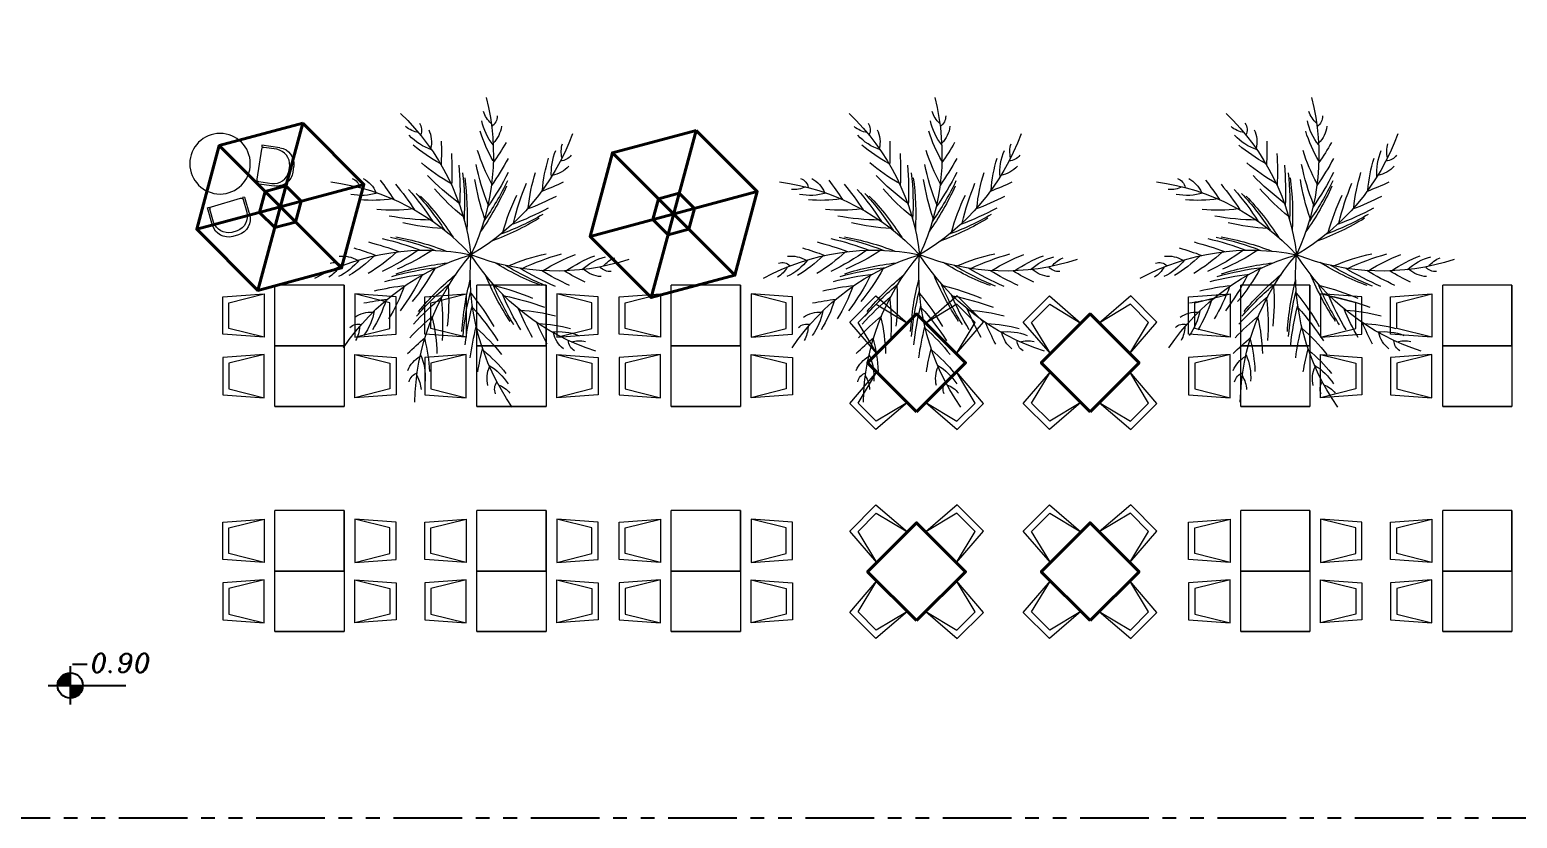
# Model space of a CAD drawing. Header units: millimetres. Extents: x 38967 to 51721, y 49836 to 53207.
# Drawn here: x 48681 to 50401, y 49836 to 50747 of the extents above; entities that cross this region are included whole.
import ezdxf

# ---------------------------------------------------------------- set-up
doc = ezdxf.new("R2010")
doc.units = ezdxf.units.MM
doc.header["$LTSCALE"] = 5
doc.linetypes.add('PHANTOM2', pattern=[31.75, 15.875, -3.175, 3.175, -3.175, 3.175, -3.175])
for name, color, linetype, lineweight in [('0_agac', 99, 'Continuous', 0), ('A740G', 131, 'Continuous', 20), ('Zf_', 1, 'Continuous', 40), ('zf_tefris', 84, 'Continuous', 5)]:
    doc.layers.add(name, color=color, linetype=linetype, lineweight=lineweight)
doc.layers.add('ax', color=1, linetype='PHANTOM2')
doc.styles.add('ITALIC', font='italic.shx')

# ---------------------------------------------------------------- blocks, each defined once
blk = doc.blocks.new('ymasa')
for p, q in [((92457.2, 422478.7), (92460.8, 422484.3)), ((92487.1, 422490.1), (92504.8, 422478.8)), ((92503.5, 422476.8), (92501.5, 422478.1)), ((92504.8, 422478.8), (92503.5, 422476.8)), ((92480.6, 422441.1), (92463, 422452.4)), ((92481.9, 422443.1), (92479.9, 422444.4)), ((92480.6, 422441.1), (92481.9, 422443.1)), ((92480.6, 422420.2), (92463, 422408.9)), ((92481.9, 422418.2), (92479.9, 422416.9)), ((92480.6, 422420.2), (92481.9, 422418.2)), ((92457.2, 422382.6), (92460.8, 422377)), ((92487.1, 422371.2), (92504.8, 422382.6)), ((92503.5, 422384.6), (92501.5, 422383.3)), ((92504.8, 422382.6), (92503.5, 422384.6))]:
    blk.add_line(p, q)
for points in [[(92467.1, 422452.6, -0.377987), (92461.2, 422476.1), (92464.8, 422481.7, -0.377987), (92488.6, 422486.3)], [(92488.6, 422486.3), (92501.5, 422478.1, -0.414214), (92502.2, 422474.8), (92483.2, 422445.1, -0.414214), (92479.9, 422444.4), (92467.1, 422452.6)], [(92488.6, 422375), (92501.5, 422383.3, 0.414214), (92502.2, 422386.6), (92483.2, 422416.2, 0.414214), (92479.9, 422416.9), (92467.1, 422408.7)], [(92467.1, 422408.7, 0.377987), (92461.2, 422385.2), (92464.8, 422379.6, 0.377987), (92488.6, 422375)]]:
    blk.add_lwpolyline(points, format="xyb")
blk.add_circle((92527.2, 422430.7), 35)
for centre, start, end in [((92476.9, 422474), 57.3441, 147.3441), ((92473.3, 422468.4), 147.3441, 237.3441), ((92473.3, 422392.9), 122.6559, 212.6559), ((92476.9, 422387.3), 212.6559, 302.6559)]:
    blk.add_arc(centre, 19, start, end)
blk = doc.blocks.new('palmiye')
at = {"layer": '0_agac'}
for centre, radius, start, end in [((653.5, 117), 678, 161.8706, 201.5936), ((8.8, 272.9), 35.1, 173.7791, 233.0395), ((-60.8, 316.9), 80.8, 308.4321, 338.3515), ((386.5, 439.9), 678, 197.8706, 237.5936), ((42.7, 251.4), 83.5, 182.879, 221.5346), ((-377.5, 382.8), 426.3, 326.0526, 338.8318), ((-141.1, 302.1), 163.9, 317.4391, 345.0127), ((-308.9, 181.7), 80.8, 344.4321, 14.3515), ((-365.2, 122.6), 163.9, 353.4391, 21.0127), ((660.7, 553.7), 800.1, 206.1883, 211.1386), ((-226.8, 187.1), 35.1, 209.7791, 269.0395), ((-186.7, 189.6), 83.5, 218.879, 257.5346), ((-603.9, 48.9), 426.3, 2.0526, 14.8318), ((661.2, 487.5), 800.1, 204.5673, 211.2107), ((-463.1, 358.1), 521.1, 327.5529, 339.111), ((-651.8, 317.4), 702.2, 334.6755, 344.6307), ((609.6, -472.6), 678, 110.1725, 149.8955), ((956.8, -207.5), 800.1, 154.4902, 159.4404), ((336.6, 90.1), 83.5, 131.1808, 169.8364), ((332.4, 130), 35.1, 122.081, 181.3414), ((323.8, 211.9), 80.8, 256.734, 286.6534), ((135.6, 797.4), 800.1, 242.1883, 247.1386), ((-658.6, -21.4), 521.1, 3.5529, 15.111), ((667.6, 426), 800.1, 202.9483, 211.3077), ((675, 384.9), 800.1, 201.6825, 211.4019), ((-603, 227.4), 644.4, 337.0347, 347.4268), ((860.8, -292.1), 800.1, 151.2501, 159.6096), ((905.2, -249), 800.1, 152.8691, 159.5126), ((179.2, 501.3), 426.3, 274.3545, 287.1337), ((262.4, 265.8), 163.9, 265.741, 293.3146), ((174.9, 744.1), 800.1, 240.5673, 247.2107), ((-787.3, -165.2), 702.2, 10.6755, 20.6307), ((-695, -209.3), 644.4, 13.0347, 23.4268), ((682.2, 354.6), 800.1, 200.5186, 211.4981), ((813.8, -347.8), 800.1, 148.8205, 159.8), ((833.2, -323.4), 800.1, 149.9844, 159.7037), ((106.8, 553.1), 521.1, 275.8548, 287.4128), ((216.2, 698.1), 800.1, 238.9483, 247.3077), ((-82.5, 581.9), 644.4, 285.3366, 295.7287), ((-42.1, 676), 702.2, 282.9774, 292.9325), ((-32.3, 543.2), 678, 234.9681, 274.6912), ((-431.3, -82.2), 80.8, 21.5297, 51.4491), ((-440.5, -163.3), 163.9, 30.5366, 58.1102), ((-586.4, -366), 426.3, 39.1502, 51.9294), ((-587.6, -455.1), 521.1, 40.6505, 52.2085), ((246.3, 669.2), 800.1, 237.6825, 247.4019), ((270, 648.9), 800.1, 236.5186, 247.4981), ((552.8, -757.8), 800.1, 114.3202, 125.2997), ((582.7, -748.6), 800.1, 115.4841, 125.2035), ((623.1, -738.5), 800.1, 116.7498, 125.1093), ((684.1, -728.1), 800.1, 118.3688, 125.0123), ((750.1, -723.2), 800.1, 119.9899, 124.9402), ((-368.9, -28.4), 35.1, 246.8767, 306.1371), ((-338.5, -2.2), 83.5, 255.9765, 294.6321), ((-603.6, -647.5), 702.2, 47.7731, 57.7282), ((-503.3, -626.9), 644.4, 50.1322, 60.5244), ((313.9, -745), 678, 75.6722, 115.3952), ((427.3, 570.7), 702.2, 248.4771, 258.4323), ((480.4, 385.1), 521.1, 241.3545, 252.9126), ((510.8, 301.4), 426.3, 239.8542, 252.6334), ((445.9, 60.2), 163.9, 231.2407, 258.8143), ((407.5, -126.6), 83.5, 96.6805, 135.3361), ((426.7, -91.3), 35.1, 87.5807, 146.8411), ((466, -19), 80.8, 222.2337, 252.1531), ((-448.1, 677), 800.1, 279.2858, 284.2361), ((-384.6, 658.3), 800.1, 277.6648, 284.3082), ((-323.9, 646.5), 800.1, 276.0458, 284.4052), ((340.8, 516.1), 644.4, 250.8363, 261.2284), ((-418.9, 381.5), 678, 270.9681, 310.6912), ((-627.8, 57.1), 678, 304.0339, 343.7569), ((-282.4, 641.6), 800.1, 274.7801, 284.4994), ((-251.3, 639.7), 800.1, 273.6161, 284.5957), ((-641.6, -266), 678, 331.6319, 11.355), ((-55.3, -805.9), 678, 43.6319, 83.355), ((-436.2, -631.2), 678, 7.6319, 47.355), ((140.4, -943.6), 800.1, 82.2799, 93.2595), ((170.6, -951.6), 800.1, 83.4439, 93.1632), ((636.5, 248.8), 644.4, 218.796, 229.1882), ((210.3, -964.5), 800.1, 84.7096, 93.069), ((738.8, 249.2), 702.2, 216.4368, 226.392), ((-181.2, -917.5), 702.2, 83.7731, 93.7282), ((-112.1, -841.9), 644.4, 86.1322, 96.5244), ((-715.5, 293.7), 800.1, 312.0458, 320.4052), ((-679.1, 314.2), 800.1, 310.7801, 320.4994), ((-652.8, 330.9), 800.1, 309.6161, 320.5957), ((-796.1, -112.9), 800.1, 342.6819, 353.6614), ((-712, -494.7), 800.1, 10.2799, 21.2595), ((-358.7, -857.6), 800.1, 46.2799, 57.2595), ((-339, -881.8), 800.1, 47.4439, 57.1632), ((743.4, -184.6), 644.4, 182.796, 193.1882), ((267.4, -988), 800.1, 86.3286, 92.972), ((685.4, 63.7), 521.1, 209.3143, 220.8723), ((-332.8, -679.7), 426.3, 75.1502, 87.9294), ((-281.4, -752.5), 521.1, 76.6505, 88.2085), ((-771.5, 267.6), 800.1, 313.6648, 320.3082), ((296.8, -800.8), 644.4, 119.198, 129.5901), ((-809.1, -141.3), 800.1, 343.8458, 353.5652), ((575.3, -598), 644.4, 146.796, 157.1882), ((-710.3, -525.9), 800.1, 11.4439, 21.1632), ((-314.5, -915.6), 800.1, 48.7096, 57.069), ((826.5, -244.4), 702.2, 180.4368, 190.392), ((326, -1018.9), 800.1, 87.9496, 92.8999), ((666.7, -23.4), 426.3, 207.814, 220.5932), ((483.8, -193.5), 163.9, 199.2004, 226.774), ((352.1, -331.4), 83.5, 64.6403, 103.2959), ((-374.1, -358.9), 80.8, 57.5297, 87.4491), ((-355.3, -278.7), 35.1, 282.8767, 342.1371), ((-333.9, -429.9), 163.9, 66.5366, 94.1102), ((-346.1, -239.7), 83.5, 291.9765, 330.6321), ((-833.9, 245.5), 800.1, 315.2858, 320.2361), ((280.2, -901.8), 702.2, 116.8388, 126.794), ((-828.4, -178.3), 800.1, 345.1116, 353.471), ((607.3, -695.2), 702.2, 144.4368, 154.392), ((-710.3, -567.6), 800.1, 12.7096, 21.069), ((674.2, -363.1), 521.1, 173.3143, 184.8723), ((-282.1, -968.2), 800.1, 50.3286, 56.972), ((387.1, -311.7), 35.1, 55.5404, 114.8009), ((458.8, -271.2), 80.8, 190.1934, 220.1128), ((106.2, -818.2), 521.1, 109.7162, 121.2743), ((-861.1, -230.7), 800.1, 346.7306, 353.374), ((-715, -629.2), 800.1, 14.3286, 20.972), ((23.4, -785.3), 426.3, 108.2159, 120.9952), ((-901.4, -283.4), 800.1, 348.3516, 353.3019), ((414.4, -701.7), 521.1, 137.3143, 148.8723), ((608, -422.5), 426.3, 171.814, 184.5932), ((-252.8, -1027.7), 800.1, 51.9496, 56.8999), ((-113.8, -576.5), 163.9, 99.6024, 127.176), ((-227.8, -423.8), 83.5, 325.0423, 3.6979), ((325.8, -710.9), 426.3, 135.814, 148.5932), ((-726.3, -694.5), 800.1, 15.9496, 20.8999), ((360, -452.6), 163.9, 163.2004, 190.774), ((172.4, -486.8), 83.5, 28.6403, 67.2959), ((-186.2, -538.9), 80.8, 90.5954, 120.5148), ((-214.2, -461.5), 35.1, 315.9424, 15.2029), ((107.5, -589.4), 163.9, 127.2004, 154.774), ((-64.4, -506.9), 83.5, 352.6403, 31.2959), ((294, -500.8), 80.8, 154.1934, 184.1128), ((212.2, -491.4), 35.1, 19.5404, 78.8009), ((25.8, -589.7), 80.8, 118.1934, 148.1128), ((-34.8, -534), 35.1, 343.5404, 42.8009)]:
    blk.add_arc(centre, radius, start, end, dxfattribs=at)
blk = doc.blocks.new('wetwetewy')
for points in [[(-174214.2, 40392), (-174199.6, 40392), (-174199.6, 40406.6, 0.414214)], [(-174185, 40392), (-174199.6, 40392), (-174199.6, 40377.5, 0.414214)]]:
    blk.add_hatch(color=256).paths.add_polyline_path(points)
for p, q in [((-174199.6, 40414.2), (-174199.6, 40369.9)), ((-174225, 40392), (-174135.2, 40392))]:
    blk.add_line(p, q)
blk.add_circle((-174199.6, 40392), 14.6)
at = {"layer": 'A740G', "style": 'ITALIC'}
blk.add_text('-0.90', height=22, dxfattribs=at).set_placement((-174200.8, 40407))

msp = doc.modelspace()

# ---------------------------------------------------------------- linework, layer by layer
at = {"layer": 'ax'}
msp.add_lwpolyline([(45644.4, 52899.6), (51721.1, 52899.6), (51721.1, 49836.2), (45644.4, 49836.2)], close=True, dxfattribs=at)
at = {"layer": 'Zf_'}
for p, q in [((48945.1, 50446.1, 0), (48996.9, 50639.3, 0)), ((49399.8, 50437.8, 0), (49451.5, 50630.9, 0)), ((48900.3, 50613.4, 0), (49041.7, 50472, 0)), ((49354.9, 50605.1, 0), (49496.4, 50463.6, 0)), ((48874.4, 50516.8, 0), (49067.6, 50568.6, 0)), ((49329.1, 50508.5, 0), (49522.2, 50560.2, 0)), ((49763, 50362.5, 0), (49706.4, 50419, 0)), ((49963.5, 50362.5, 0), (49906.9, 50419, 0)), ((49706.4, 50305.9, 0), (49763, 50362.5, 0)), ((49906.9, 50305.9, 0), (49963.5, 50362.5, 0)), ((49763, 50121, 0), (49706.4, 50177.6, 0)), ((49963.5, 50121, 0), (49906.9, 50177.6, 0)), ((49706.4, 50064.5, 0), (49763, 50121, 0)), ((49906.9, 50064.5, 0), (49963.5, 50121, 0))]:
    msp.add_line(p, q, dxfattribs=at)
at = {"layer": 'Zf_', "elevation": 0}
for points in [[(48996.9, 50639.3), (48900.3, 50613.4), (48874.4, 50516.8), (48945.1, 50446.1), (49041.7, 50472), (49067.6, 50568.6), (48996.9, 50639.3)], [(49451.5, 50630.9), (49354.9, 50605.1), (49329.1, 50508.5), (49399.8, 50437.8), (49496.4, 50463.6), (49522.2, 50560.2), (49451.5, 50630.9)]]:
    msp.add_lwpolyline(points, dxfattribs=at)
for points in [[(48977.5, 50566.8), (48953.4, 50560.3), (48946.9, 50536.2), (48964.5, 50518.6), (48988.6, 50525), (48995.1, 50549.1)], [(49432.1, 50558.5), (49408, 50552), (49401.6, 50527.9), (49419.2, 50510.3), (49443.3, 50516.7), (49449.7, 50540.8)], [(49706.4, 50305.9), (49649.8, 50362.5), (49706.4, 50419), (49763, 50362.5)], [(49906.9, 50305.9), (49850.4, 50362.5), (49906.9, 50419), (49963.5, 50362.5)], [(49706.4, 50064.5), (49649.8, 50121), (49706.4, 50177.6), (49763, 50121)], [(49906.9, 50064.5), (49850.4, 50121), (49906.9, 50177.6), (49963.5, 50121)]]:
    msp.add_lwpolyline(points, close=True, dxfattribs=at)
at = {"layer": 'zf_tefris'}
for p, q in [((48964.6, 50382.1, 0), (48964.6, 50452.1, 0)), ((49044.6, 50452.1, 0), (48964.6, 50452.1, 0)), ((49044.6, 50452.1, 0), (49044.6, 50382.1, 0)), ((49044.6, 50382.1, 0), (49044.6, 50452.1, 0)), ((49198.1, 50382.1, 0), (49198.1, 50452.1, 0)), ((49278.1, 50452.1, 0), (49198.1, 50452.1, 0)), ((49278.1, 50452.1, 0), (49278.1, 50382.1, 0)), ((49278.1, 50382.1, 0), (49278.1, 50452.1, 0)), ((49422.8, 50382.1, 0), (49422.8, 50452.1, 0)), ((49502.8, 50452.1, 0), (49422.8, 50452.1, 0)), ((49502.8, 50452.1, 0), (49502.8, 50382.1, 0)), ((49502.8, 50382.1, 0), (49502.8, 50452.1, 0)), ((50081, 50382.1, 0), (50081, 50452.1, 0)), ((50161, 50452.1, 0), (50081, 50452.1, 0)), ((50161, 50452.1, 0), (50161, 50382.1, 0)), ((50161, 50382.1, 0), (50161, 50452.1, 0)), ((50314.5, 50382.1, 0), (50314.5, 50452.1, 0)), ((50394.5, 50452.1, 0), (50314.5, 50452.1, 0)), ((50394.5, 50452.1, 0), (50394.5, 50382.1, 0)), ((50394.5, 50382.1, 0), (50394.5, 50452.1, 0)), ((49044.6, 50382.1, 0), (48964.6, 50382.1, 0)), ((48964.6, 50382.1, 0), (49044.6, 50382.1, 0)), ((48964.6, 50312.1, 0), (48964.6, 50382.1, 0)), ((49044.6, 50382.1, 0), (49044.6, 50312.1, 0)), ((49278.1, 50382.1, 0), (49198.1, 50382.1, 0)), ((49198.1, 50382.1, 0), (49278.1, 50382.1, 0)), ((49198.1, 50312.1, 0), (49198.1, 50382.1, 0)), ((49278.1, 50382.1, 0), (49278.1, 50312.1, 0)), ((49502.8, 50382.1, 0), (49422.8, 50382.1, 0)), ((49422.8, 50382.1, 0), (49502.8, 50382.1, 0)), ((49422.8, 50312.1, 0), (49422.8, 50382.1, 0)), ((49502.8, 50382.1, 0), (49502.8, 50312.1, 0)), ((50161, 50382.1, 0), (50081, 50382.1, 0)), ((50081, 50382.1, 0), (50161, 50382.1, 0)), ((50081, 50312.1, 0), (50081, 50382.1, 0)), ((50161, 50382.1, 0), (50161, 50312.1, 0)), ((50394.5, 50382.1, 0), (50314.5, 50382.1, 0)), ((50314.5, 50382.1, 0), (50394.5, 50382.1, 0)), ((50314.5, 50312.1, 0), (50314.5, 50382.1, 0)), ((50394.5, 50382.1, 0), (50394.5, 50312.1, 0)), ((48964.6, 50312.1, 0), (49044.6, 50312.1, 0)), ((49044.6, 50312.1, 0), (48964.6, 50312.1, 0)), ((49044.6, 50312.1, 0), (48964.6, 50312.1, 0)), ((48964.6, 50312.1, 0), (49044.6, 50312.1, 0)), ((49198.1, 50312.1, 0), (49278.1, 50312.1, 0)), ((49278.1, 50312.1, 0), (49198.1, 50312.1, 0)), ((49278.1, 50312.1, 0), (49198.1, 50312.1, 0)), ((49198.1, 50312.1, 0), (49278.1, 50312.1, 0)), ((49422.8, 50312.1, 0), (49502.8, 50312.1, 0)), ((49502.8, 50312.1, 0), (49422.8, 50312.1, 0)), ((49502.8, 50312.1, 0), (49422.8, 50312.1, 0)), ((49422.8, 50312.1, 0), (49502.8, 50312.1, 0)), ((50081, 50312.1, 0), (50161, 50312.1, 0)), ((50161, 50312.1, 0), (50081, 50312.1, 0)), ((50161, 50312.1, 0), (50081, 50312.1, 0)), ((50081, 50312.1, 0), (50161, 50312.1, 0)), ((50314.5, 50312.1, 0), (50394.5, 50312.1, 0)), ((50394.5, 50312.1, 0), (50314.5, 50312.1, 0)), ((50394.5, 50312.1, 0), (50314.5, 50312.1, 0)), ((50314.5, 50312.1, 0), (50394.5, 50312.1, 0)), ((48964.6, 50121.8, 0), (48964.6, 50191.8, 0)), ((49044.6, 50191.8, 0), (48964.6, 50191.8, 0)), ((49044.6, 50191.8, 0), (49044.6, 50121.8, 0)), ((49044.6, 50121.8, 0), (49044.6, 50191.8, 0)), ((49198.1, 50121.8, 0), (49198.1, 50191.8, 0)), ((49278.1, 50191.8, 0), (49198.1, 50191.8, 0)), ((49278.1, 50191.8, 0), (49278.1, 50121.8, 0)), ((49278.1, 50121.8, 0), (49278.1, 50191.8, 0)), ((49422.8, 50121.8, 0), (49422.8, 50191.8, 0)), ((49502.8, 50191.8, 0), (49422.8, 50191.8, 0)), ((49502.8, 50191.8, 0), (49502.8, 50121.8, 0)), ((49502.8, 50121.8, 0), (49502.8, 50191.8, 0)), ((50081, 50121.8, 0), (50081, 50191.8, 0)), ((50161, 50191.8, 0), (50081, 50191.8, 0)), ((50161, 50191.8, 0), (50161, 50121.8, 0)), ((50161, 50121.8, 0), (50161, 50191.8, 0)), ((50314.5, 50121.8, 0), (50314.5, 50191.8, 0)), ((50394.5, 50191.8, 0), (50314.5, 50191.8, 0)), ((50394.5, 50191.8, 0), (50394.5, 50121.8, 0)), ((50394.5, 50121.8, 0), (50394.5, 50191.8, 0)), ((49044.6, 50121.8, 0), (48964.6, 50121.8, 0)), ((48964.6, 50121.8, 0), (49044.6, 50121.8, 0)), ((48964.6, 50051.8, 0), (48964.6, 50121.8, 0)), ((49044.6, 50121.8, 0), (49044.6, 50051.8, 0)), ((49278.1, 50121.8, 0), (49198.1, 50121.8, 0)), ((49198.1, 50121.8, 0), (49278.1, 50121.8, 0)), ((49198.1, 50051.8, 0), (49198.1, 50121.8, 0)), ((49278.1, 50121.8, 0), (49278.1, 50051.8, 0)), ((49502.8, 50121.8, 0), (49422.8, 50121.8, 0)), ((49422.8, 50121.8, 0), (49502.8, 50121.8, 0)), ((49422.8, 50051.8, 0), (49422.8, 50121.8, 0)), ((49502.8, 50121.8, 0), (49502.8, 50051.8, 0)), ((50161, 50121.8, 0), (50081, 50121.8, 0)), ((50081, 50121.8, 0), (50161, 50121.8, 0)), ((50081, 50051.8, 0), (50081, 50121.8, 0)), ((50161, 50121.8, 0), (50161, 50051.8, 0)), ((50394.5, 50121.8, 0), (50314.5, 50121.8, 0)), ((50314.5, 50121.8, 0), (50394.5, 50121.8, 0)), ((50314.5, 50051.8, 0), (50314.5, 50121.8, 0)), ((50394.5, 50121.8, 0), (50394.5, 50051.8, 0)), ((48964.6, 50051.8, 0), (49044.6, 50051.8, 0)), ((49044.6, 50051.8, 0), (48964.6, 50051.8, 0)), ((49044.6, 50051.8, 0), (48964.6, 50051.8, 0)), ((48964.6, 50051.8, 0), (49044.6, 50051.8, 0)), ((49198.1, 50051.8, 0), (49278.1, 50051.8, 0)), ((49278.1, 50051.8, 0), (49198.1, 50051.8, 0)), ((49278.1, 50051.8, 0), (49198.1, 50051.8, 0)), ((49198.1, 50051.8, 0), (49278.1, 50051.8, 0)), ((49422.8, 50051.8, 0), (49502.8, 50051.8, 0)), ((49502.8, 50051.8, 0), (49422.8, 50051.8, 0)), ((49502.8, 50051.8, 0), (49422.8, 50051.8, 0)), ((49422.8, 50051.8, 0), (49502.8, 50051.8, 0)), ((50081, 50051.8, 0), (50161, 50051.8, 0)), ((50161, 50051.8, 0), (50081, 50051.8, 0)), ((50161, 50051.8, 0), (50081, 50051.8, 0)), ((50081, 50051.8, 0), (50161, 50051.8, 0)), ((50314.5, 50051.8, 0), (50394.5, 50051.8, 0)), ((50394.5, 50051.8, 0), (50314.5, 50051.8, 0)), ((50394.5, 50051.8, 0), (50314.5, 50051.8, 0)), ((50314.5, 50051.8, 0), (50394.5, 50051.8, 0))]:
    msp.add_line(p, q, dxfattribs=at)
at = {"layer": 'zf_tefris', "elevation": 0}
for points in [[(48904.4, 50395.6), (48904.4, 50438.5), (48952.3, 50442.1), (48952.3, 50392.1)], [(48911.6, 50402.2), (48911.6, 50431.9), (48952.3, 50442.1), (48952.3, 50392.1)], [(49104.8, 50395.6), (49104.8, 50438.5), (49057, 50442.1), (49057, 50392.1)], [(49097.7, 50402.2), (49097.7, 50431.9), (49057, 50442.1), (49057, 50392.1)], [(49137.9, 50395.6), (49137.9, 50438.5), (49185.7, 50442.1), (49185.7, 50392.1)], [(49145, 50402.2), (49145, 50431.9), (49185.7, 50442.1), (49185.7, 50392.1)], [(49338.3, 50395.6), (49338.3, 50438.5), (49290.4, 50442.1), (49290.4, 50392.1)], [(49331.1, 50402.2), (49331.1, 50431.9), (49290.4, 50442.1), (49290.4, 50392.1)], [(49362.6, 50395.6), (49362.6, 50438.5), (49410.4, 50442.1), (49410.4, 50392.1)], [(49369.7, 50402.2), (49369.7, 50431.9), (49410.4, 50442.1), (49410.4, 50392.1)], [(49563, 50395.6), (49563, 50438.5), (49515.1, 50442.1), (49515.1, 50392.1)], [(49555.8, 50402.2), (49555.8, 50431.9), (49515.1, 50442.1), (49515.1, 50392.1)], [(49629.1, 50409.5), (49659.4, 50439.8), (49695.8, 50408.4), (49660.4, 50373.1)], [(49638.8, 50409.1), (49659.8, 50430.1), (49695.8, 50408.4), (49660.4, 50373.1)], [(49783.7, 50409.5), (49753.4, 50439.8), (49717, 50408.4), (49752.4, 50373.1)], [(49774, 50409.1), (49753, 50430.1), (49717, 50408.4), (49752.4, 50373.1)], [(49829.7, 50409.5), (49860, 50439.8), (49896.3, 50408.4), (49861, 50373.1)], [(49839.4, 50409.1), (49860.4, 50430.1), (49896.3, 50408.4), (49861, 50373.1)], [(49984.2, 50409.5), (49953.9, 50439.8), (49917.5, 50408.4), (49952.9, 50373.1)], [(49974.5, 50409.1), (49953.5, 50430.1), (49917.5, 50408.4), (49952.9, 50373.1)], [(50020.8, 50395.6), (50020.8, 50438.5), (50068.7, 50442.1), (50068.7, 50392.1)], [(50028, 50402.2), (50028, 50431.9), (50068.7, 50442.1), (50068.7, 50392.1)], [(50221.2, 50395.6), (50221.2, 50438.5), (50173.4, 50442.1), (50173.4, 50392.1)], [(50214.1, 50402.2), (50214.1, 50431.9), (50173.4, 50442.1), (50173.4, 50392.1)], [(50254.3, 50395.6), (50254.3, 50438.5), (50302.1, 50442.1), (50302.1, 50392.1)], [(50261.4, 50402.2), (50261.4, 50431.9), (50302.1, 50442.1), (50302.1, 50392.1)], [(48904.4, 50368.5), (48904.4, 50325.6), (48952.3, 50322.1), (48952.3, 50372.1)], [(48911.6, 50361.9), (48911.6, 50332.2), (48952.3, 50322.1), (48952.3, 50372.1)], [(49104.8, 50368.5), (49104.8, 50325.6), (49057, 50322.1), (49057, 50372.1)], [(49097.7, 50361.9), (49097.7, 50332.2), (49057, 50322.1), (49057, 50372.1)], [(49137.9, 50368.5), (49137.9, 50325.6), (49185.7, 50322.1), (49185.7, 50372.1)], [(49145, 50361.9), (49145, 50332.2), (49185.7, 50322.1), (49185.7, 50372.1)], [(49338.3, 50368.5), (49338.3, 50325.6), (49290.4, 50322.1), (49290.4, 50372.1)], [(49331.1, 50361.9), (49331.1, 50332.2), (49290.4, 50322.1), (49290.4, 50372.1)], [(49362.6, 50368.5), (49362.6, 50325.6), (49410.4, 50322.1), (49410.4, 50372.1)], [(49369.7, 50361.9), (49369.7, 50332.2), (49410.4, 50322.1), (49410.4, 50372.1)], [(49563, 50368.5), (49563, 50325.6), (49515.1, 50322.1), (49515.1, 50372.1)], [(49555.8, 50361.9), (49555.8, 50332.2), (49515.1, 50322.1), (49515.1, 50372.1)], [(50020.8, 50368.5), (50020.8, 50325.6), (50068.7, 50322.1), (50068.7, 50372.1)], [(50028, 50361.9), (50028, 50332.2), (50068.7, 50322.1), (50068.7, 50372.1)], [(50221.2, 50368.5), (50221.2, 50325.6), (50173.4, 50322.1), (50173.4, 50372.1)], [(50214.1, 50361.9), (50214.1, 50332.2), (50173.4, 50322.1), (50173.4, 50372.1)], [(50254.3, 50368.5), (50254.3, 50325.6), (50302.1, 50322.1), (50302.1, 50372.1)], [(50261.4, 50361.9), (50261.4, 50332.2), (50302.1, 50322.1), (50302.1, 50372.1)], [(49659.4, 50285.2), (49629.1, 50315.5), (49660.4, 50351.9), (49695.8, 50316.5)], [(49659.8, 50294.9), (49638.8, 50315.9), (49660.4, 50351.9), (49695.8, 50316.5)], [(49753.4, 50285.2), (49783.7, 50315.5), (49752.4, 50351.9), (49717, 50316.5)], [(49753, 50294.9), (49774, 50315.9), (49752.4, 50351.9), (49717, 50316.5)], [(49860, 50285.2), (49829.7, 50315.5), (49861, 50351.9), (49896.3, 50316.5)], [(49860.4, 50294.9), (49839.4, 50315.9), (49861, 50351.9), (49896.3, 50316.5)], [(49953.9, 50285.2), (49984.2, 50315.5), (49952.9, 50351.9), (49917.5, 50316.5)], [(49953.5, 50294.9), (49974.5, 50315.9), (49952.9, 50351.9), (49917.5, 50316.5)], [(49629.1, 50168), (49659.4, 50198.3), (49695.8, 50167), (49660.4, 50131.6)], [(49638.8, 50167.6), (49659.8, 50188.6), (49695.8, 50167), (49660.4, 50131.6)], [(49783.7, 50168), (49753.4, 50198.3), (49717, 50167), (49752.4, 50131.6)], [(49774, 50167.6), (49753, 50188.6), (49717, 50167), (49752.4, 50131.6)], [(49829.7, 50168), (49860, 50198.3), (49896.3, 50167), (49861, 50131.6)], [(49839.4, 50167.6), (49860.4, 50188.6), (49896.3, 50167), (49861, 50131.6)], [(49984.2, 50168), (49953.9, 50198.3), (49917.5, 50167), (49952.9, 50131.6)], [(49974.5, 50167.6), (49953.5, 50188.6), (49917.5, 50167), (49952.9, 50131.6)], [(48904.4, 50135.3), (48904.4, 50178.2), (48952.3, 50181.8), (48952.3, 50131.8)], [(48911.6, 50141.9), (48911.6, 50171.6), (48952.3, 50181.8), (48952.3, 50131.8)], [(49104.8, 50135.3), (49104.8, 50178.2), (49057, 50181.8), (49057, 50131.8)], [(49097.7, 50141.9), (49097.7, 50171.6), (49057, 50181.8), (49057, 50131.8)], [(49137.9, 50135.3), (49137.9, 50178.2), (49185.7, 50181.8), (49185.7, 50131.8)], [(49145, 50141.9), (49145, 50171.6), (49185.7, 50181.8), (49185.7, 50131.8)], [(49338.3, 50135.3), (49338.3, 50178.2), (49290.4, 50181.8), (49290.4, 50131.8)], [(49331.1, 50141.9), (49331.1, 50171.6), (49290.4, 50181.8), (49290.4, 50131.8)], [(49362.6, 50135.3), (49362.6, 50178.2), (49410.4, 50181.8), (49410.4, 50131.8)], [(49369.7, 50141.9), (49369.7, 50171.6), (49410.4, 50181.8), (49410.4, 50131.8)], [(49563, 50135.3), (49563, 50178.2), (49515.1, 50181.8), (49515.1, 50131.8)], [(49555.8, 50141.9), (49555.8, 50171.6), (49515.1, 50181.8), (49515.1, 50131.8)], [(50020.8, 50135.3), (50020.8, 50178.2), (50068.7, 50181.8), (50068.7, 50131.8)], [(50028, 50141.9), (50028, 50171.6), (50068.7, 50181.8), (50068.7, 50131.8)], [(50221.2, 50135.3), (50221.2, 50178.2), (50173.4, 50181.8), (50173.4, 50131.8)], [(50214.1, 50141.9), (50214.1, 50171.6), (50173.4, 50181.8), (50173.4, 50131.8)], [(50254.3, 50135.3), (50254.3, 50178.2), (50302.1, 50181.8), (50302.1, 50131.8)], [(50261.4, 50141.9), (50261.4, 50171.6), (50302.1, 50181.8), (50302.1, 50131.8)], [(48904.4, 50108.2), (48904.4, 50065.3), (48952.3, 50061.8), (48952.3, 50111.8)], [(48911.6, 50101.6), (48911.6, 50071.9), (48952.3, 50061.8), (48952.3, 50111.8)], [(49104.8, 50108.2), (49104.8, 50065.3), (49057, 50061.8), (49057, 50111.8)], [(49097.7, 50101.6), (49097.7, 50071.9), (49057, 50061.8), (49057, 50111.8)], [(49137.9, 50108.2), (49137.9, 50065.3), (49185.7, 50061.8), (49185.7, 50111.8)], [(49145, 50101.6), (49145, 50071.9), (49185.7, 50061.8), (49185.7, 50111.8)], [(49338.3, 50108.2), (49338.3, 50065.3), (49290.4, 50061.8), (49290.4, 50111.8)], [(49331.1, 50101.6), (49331.1, 50071.9), (49290.4, 50061.8), (49290.4, 50111.8)], [(49362.6, 50108.2), (49362.6, 50065.3), (49410.4, 50061.8), (49410.4, 50111.8)], [(49369.7, 50101.6), (49369.7, 50071.9), (49410.4, 50061.8), (49410.4, 50111.8)], [(49563, 50108.2), (49563, 50065.3), (49515.1, 50061.8), (49515.1, 50111.8)], [(49555.8, 50101.6), (49555.8, 50071.9), (49515.1, 50061.8), (49515.1, 50111.8)], [(49659.4, 50043.8), (49629.1, 50074.1), (49660.4, 50110.4), (49695.8, 50075.1)], [(49659.8, 50053.5), (49638.8, 50074.5), (49660.4, 50110.4), (49695.8, 50075.1)], [(49753.4, 50043.8), (49783.7, 50074.1), (49752.4, 50110.4), (49717, 50075.1)], [(49753, 50053.5), (49774, 50074.5), (49752.4, 50110.4), (49717, 50075.1)], [(49860, 50043.8), (49829.7, 50074.1), (49861, 50110.4), (49896.3, 50075.1)], [(49860.4, 50053.5), (49839.4, 50074.5), (49861, 50110.4), (49896.3, 50075.1)], [(49953.9, 50043.8), (49984.2, 50074.1), (49952.9, 50110.4), (49917.5, 50075.1)], [(49953.5, 50053.5), (49974.5, 50074.5), (49952.9, 50110.4), (49917.5, 50075.1)], [(50020.8, 50108.2), (50020.8, 50065.3), (50068.7, 50061.8), (50068.7, 50111.8)], [(50028, 50101.6), (50028, 50071.9), (50068.7, 50061.8), (50068.7, 50111.8)], [(50221.2, 50108.2), (50221.2, 50065.3), (50173.4, 50061.8), (50173.4, 50111.8)], [(50214.1, 50101.6), (50214.1, 50071.9), (50173.4, 50061.8), (50173.4, 50111.8)], [(50254.3, 50108.2), (50254.3, 50065.3), (50302.1, 50061.8), (50302.1, 50111.8)], [(50261.4, 50101.6), (50261.4, 50071.9), (50302.1, 50061.8), (50302.1, 50111.8)]]:
    msp.add_lwpolyline(points, close=True, dxfattribs=at)

# ---------------------------------------------------------------- block references
msp.add_blockref('wetwetewy', (222927.8, 9597.6))
at = {"layer": '0_agac', "xscale": -0.3960000000006403, "yscale": 0.3960000000006403, "zscale": 0.396, "rotation": 270}
for p in [(49243.8, 50478.2, 0), (49762.3, 50478.2, 0), (50197.9, 50478.2, 0)]:
    msp.add_blockref('palmiye', p, dxfattribs=at)
at = {"layer": 'zf_tefris', "xscale": -1, "rotation": 318.9999999998423}
msp.add_blockref('ymasa', (-158407, -328923.3, 0), dxfattribs=at)

doc.saveas('drawing.dxf')
